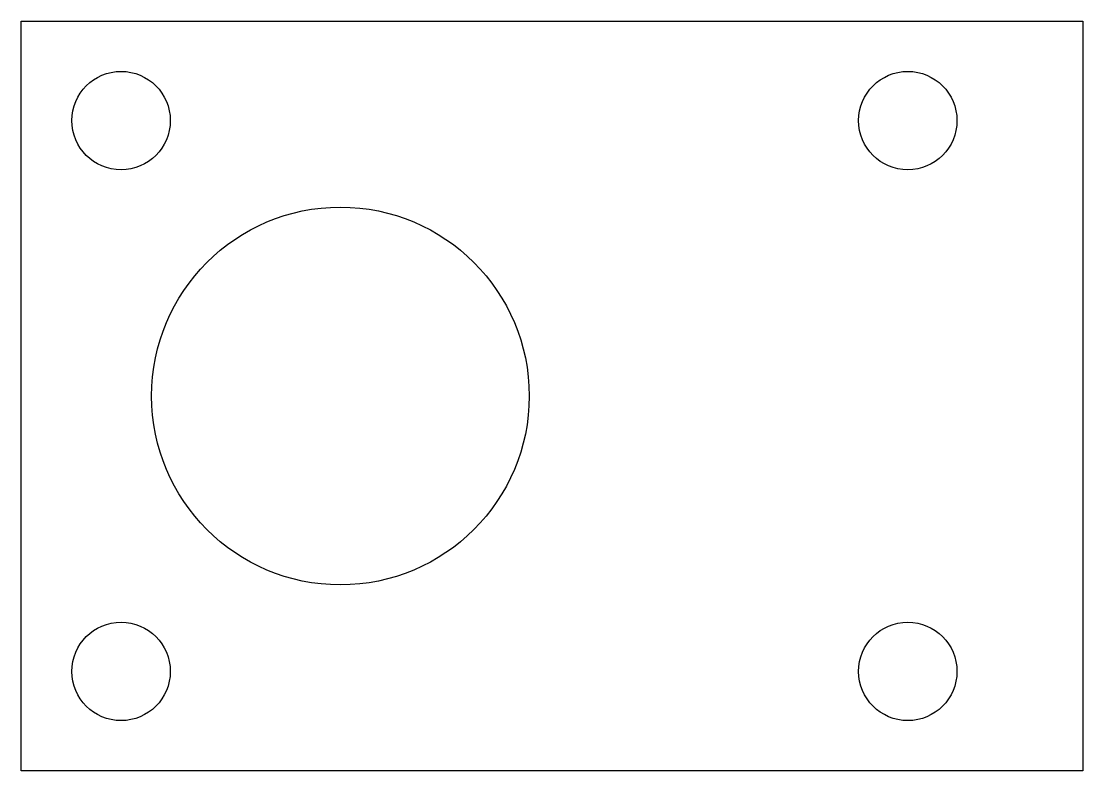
# Model space of a CAD drawing. Header units: millimetres. Extents: x -16.2 to 37.7, y -19.1 to 19.1.
import ezdxf

# ---------------------------------------------------------------- set-up
doc = ezdxf.new("R2010")
doc.units = ezdxf.units.MM
doc.layers.get('0').update_dxf_attribs({"linetype": 'CONTINUOUS'})

msp = doc.modelspace()

# ---------------------------------------------------------------- linework, layer by layer
msp.add_lwpolyline([(37.748, -19.05), (-16.227, -19.05), (-16.227, 19.05), (37.748, 19.05)], close=True)
for centre, radius in [((-11.15, 14), 2.5), ((28.85, 14), 2.5), ((0, 0), 9.6), ((-11.15, -14), 2.5), ((28.85, -14), 2.5)]:
    msp.add_circle(centre, radius)

doc.saveas('drawing.dxf')
